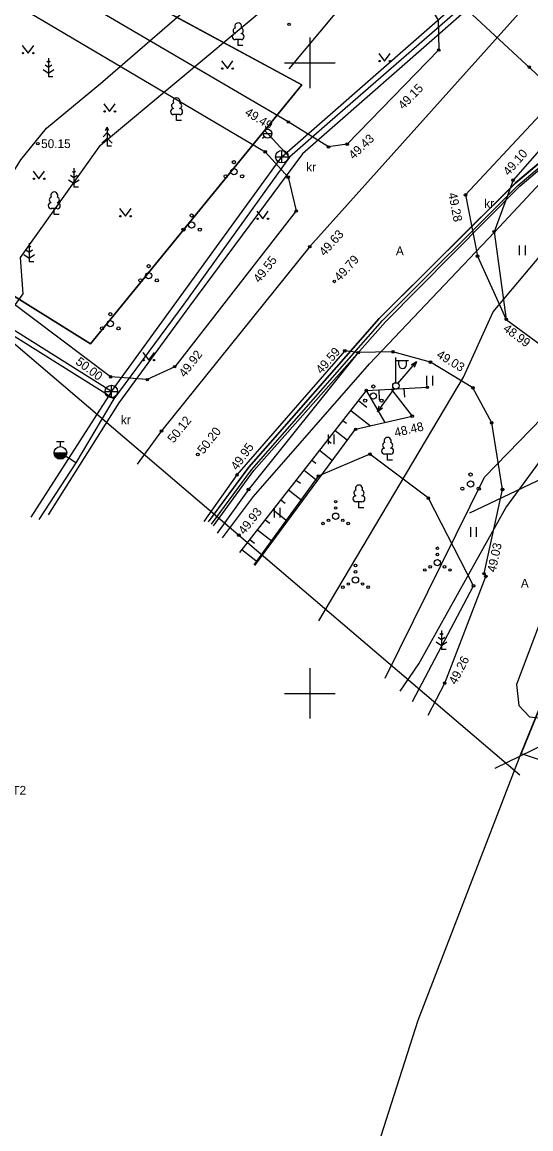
# Model space of a CAD drawing. Extents: x 637645 to 648158, y 6454302 to 6462517.
# Drawn here: x 641727.2 to 641767.5, y 6457765.5 to 6457853.2 of the extents above; entities that cross this region are included whole.
import ezdxf

# ---------------------------------------------------------------- set-up
doc = ezdxf.new("R2010")
doc.units = 0
for name, color, linetype in [('DTRASS', 7, 'Continuous'), ('HALJASTUS', 7, 'Continuous'), ('KKAEV', 7, 'Continuous'), ('KORGUS', 7, 'Continuous'), ('KPKAABEL', 7, 'Continuous'), ('KPOHULIIN', 7, 'Continuous'), ('KTRASS', 7, 'Continuous'), ('MPOHULIIN', 7, 'Continuous'), ('PIIR', 7, 'Continuous'), ('POST', 7, 'Continuous'), ('PUU', 7, 'Continuous'), ('RELJEEF', 7, 'Continuous'), ('SITRASS', 7, 'Continuous'), ('TEE', 7, 'Continuous'), ('VKAEV', 7, 'Continuous'), ('VORK', 7, 'Continuous'), ('VTRASS', 7, 'Continuous')]:
    doc.layers.add(name, color=color, linetype=linetype)

msp = doc.modelspace()

# ---------------------------------------------------------------- linework, layer by layer
at = {"layer": 'DTRASS'}
msp.add_lwpolyline([(641762.682, 6457814.306), (641779.641, 6457822.384), (641782.215, 6457821.625)], dxfattribs=at)
at = {"layer": 'HALJASTUS'}
for p, q in [((641748.371, 6457849.532), (641754.041, 6457856.348)), ((641727.199, 6457851.377), (641727.662, 6457850.77)), ((641727.662, 6457850.77), (641728.108, 6457851.377)), ((641755.464, 6457850.75), (641755.928, 6457850.143)), ((641755.928, 6457850.143), (641756.373, 6457850.75)), ((641742.997, 6457850.156), (641743.461, 6457849.55)), ((641743.461, 6457849.55), (641743.906, 6457850.156)), ((641733.663, 6457846.759), (641734.127, 6457846.153)), ((641734.127, 6457846.153), (641734.572, 6457846.759)), ((641728.057, 6457841.416), (641728.52, 6457840.81)), ((641728.52, 6457840.81), (641728.966, 6457841.416)), ((641734.917, 6457838.448), (641735.38, 6457837.841)), ((641735.38, 6457837.841), (641735.826, 6457838.448)), ((641745.801, 6457838.25), (641746.264, 6457837.643)), ((641746.264, 6457837.643), (641746.71, 6457838.25)), ((641766.606, 6457835.511), (641766.606, 6457834.75)), ((641767.062, 6457835.511), (641767.062, 6457834.75)), ((641736.764, 6457827.036), (641737.227, 6457826.43)), ((641737.227, 6457826.43), (641737.673, 6457827.036)), ((641759.258, 6457825.178), (641759.258, 6457824.417)), ((641759.714, 6457825.178), (641759.714, 6457824.417)), ((641751.451, 6457820.534), (641751.451, 6457819.773)), ((641751.906, 6457820.534), (641751.906, 6457819.773)), ((641747.165, 6457814.717), (641747.165, 6457813.956)), ((641747.62, 6457814.717), (641747.62, 6457813.956)), ((641762.728, 6457813.186), (641762.728, 6457812.425)), ((641763.183, 6457813.186), (641763.183, 6457812.425))]:
    msp.add_line(p, q, dxfattribs=at)
msp.add_lwpolyline([(641758.131, 6457799.351), (641762.973, 6457808.526), (641759.401, 6457815.477), (641754.766, 6457818.971), (641750.673, 6457817.231), (641745.57, 6457810.19)], dxfattribs=at)
for centre, radius in [((641727.261, 6457850.77), 0.055), ((641728.09, 6457850.77), 0.055), ((641755.527, 6457850.143), 0.055), ((641756.355, 6457850.143), 0.055), ((641743.06, 6457849.55), 0.055), ((641743.888, 6457849.55), 0.055), ((641733.726, 6457846.153), 0.055), ((641734.555, 6457846.153), 0.055), ((641728.119, 6457840.81), 0.055), ((641728.948, 6457840.81), 0.055), ((641734.979, 6457837.841), 0.055), ((641735.808, 6457837.841), 0.055), ((641745.863, 6457837.643), 0.055), ((641746.692, 6457837.643), 0.055), ((641736.826, 6457826.43), 0.055), ((641737.655, 6457826.43), 0.055), ((641752.047, 6457815.199), 0.1), ((641752.047, 6457814.699), 0.1), ((641752.047, 6457814.049), 0.25), ((641751.047, 6457813.474), 0.1), ((641751.482, 6457813.724), 0.1), ((641752.612, 6457813.724), 0.1), ((641753.047, 6457813.474), 0.1), ((641760.113, 6457811.508), 0.1), ((641760.113, 6457810.358), 0.25), ((641760.113, 6457811.008), 0.1), ((641753.619, 6457810.141), 0.1), ((641753.619, 6457809.641), 0.1), ((641759.113, 6457809.783), 0.1), ((641759.548, 6457810.033), 0.1), ((641760.678, 6457810.033), 0.1), ((641761.113, 6457809.783), 0.1), ((641753.054, 6457808.666), 0.1), ((641753.619, 6457808.991), 0.25), ((641754.184, 6457808.666), 0.1), ((641752.619, 6457808.416), 0.1), ((641754.619, 6457808.416), 0.1)]:
    msp.add_circle(centre, radius, dxfattribs=at)
at = {"layer": 'KKAEV'}
for p, q in [((641747.792, 6457842.062), (641747.792, 6457843.062)), ((641747.292, 6457842.562), (641748.292, 6457842.562)), ((641734.265, 6457823.439), (641734.265, 6457824.439)), ((641733.765, 6457823.939), (641734.765, 6457823.939))]:
    msp.add_line(p, q, dxfattribs=at)
for centre in [(641747.792, 6457842.562), (641734.265, 6457823.939)]:
    msp.add_circle(centre, 0.5, dxfattribs=at)
at = {"layer": 'KORGUS'}
for centre in [(641748.356, 6457853.058), (641760.223, 6457851.022), (641767.399, 6457849.666), (641748.292, 6457845.313), (641728.435, 6457843.594), (641746.466, 6457842.949), (641751.485, 6457843.329), (641752.962, 6457843.557), (641748.276, 6457840.935), (641766.113, 6457840.7), (641762.34, 6457839.53), (641748.924, 6457838.26), (641764.604, 6457836.607), (641749.994, 6457835.426), (641763.298, 6457834.674), (641751.944, 6457832.667), (641765.573, 6457829.657), (641752.776, 6457827.163), (641753.837, 6457827.02), (641756.593, 6457827.088), (641759.563, 6457826.262), (641739.287, 6457825.902), (641734.207, 6457825.103), (641737.112, 6457824.881), (641759.322, 6457824.272), (641754.481, 6457824.021), (641762.937, 6457824.23), (641758.116, 6457821.983), (641738.243, 6457820.81), (641753.635, 6457820.94), (641764.423, 6457821.454), (641741.124, 6457818.941), (641754.766, 6457818.971), (641744.225, 6457817.323), (641750.673, 6457817.231), (641745.139, 6457816.167), (641765.275, 6457816.17), (641759.401, 6457815.477), (641744.374, 6457812.548), (641763.817, 6457809.494), (641762.973, 6457808.526), (641763.955, 6457809.273), (641760.697, 6457800.806)]:
    msp.add_circle(centre, 0.1, dxfattribs=at)
at = {"layer": 'KPKAABEL'}
for points in [[(641785.007, 6457817.953), (641786.594, 6457822.327), (641785.906, 6457832.72), (641782.987, 6457836.047), (641778.935, 6457839.275), (641775.164, 6457842.821), (641771.605, 6457844.603), (641771.256, 6457844.636), (641766.302, 6457840.497), (641755.493, 6457829.722), (641745.164, 6457817.926), (641742.049, 6457813.724)], [(641790.981, 6457844.615), (641790.1, 6457843.06), (641784.47, 6457835.52), (641779.57, 6457827.82), (641778.62, 6457826.96), (641773.36, 6457818.4), (641769.78, 6457809.67), (641766.39, 6457800.7), (641766.58, 6457799.04), (641767.41, 6457798.13), (641771.5, 6457797.69), (641773.15, 6457797.67), (641778.16, 6457796.41)], [(641742.208, 6457813.411), (641745.378, 6457817.714), (641755.751, 6457829.573), (641766.495, 6457840.286), (641771.294, 6457844.342), (641775.069, 6457842.547), (641778.806, 6457839.109), (641782.905, 6457835.858), (641785.593, 6457832.554), (641786.264, 6457822.366), (641784.768, 6457818.041)], [(641742.357, 6457813.289), (641745.572, 6457817.667), (641755.99, 6457829.469), (641766.639, 6457840.223), (641771.209, 6457844.08), (641774.822, 6457842.365), (641778.747, 6457838.966), (641782.662, 6457835.644), (641785.34, 6457832.332), (641785.983, 6457822.448), (641784.512, 6457818.135)]]:
    msp.add_lwpolyline(points, dxfattribs=at)
at = {"layer": 'KPOHULIIN'}
msp.add_lwpolyline([(641712.538, 6457840.004), (641721.997, 6457831.637), (641766.664, 6457793.533)], dxfattribs=at)
at = {"layer": 'KTRASS'}
for q in [(641710.525, 6457838.837), (641727.892, 6457813.985)]:
    msp.add_line((641734.265, 6457823.939), q, dxfattribs=at)
for points in [[(641904.044, 6457960.115), (641895.988, 6457968.351), (641891.434, 6457973.081), (641890.283, 6457973.345), (641888.421, 6457972.954), (641885.585, 6457971.171), (641883.665, 6457969.963), (641874.072, 6457961.262), (641863.916, 6457951.987), (641853.573, 6457942.608), (641844.917, 6457934.067), (641834.495, 6457923.885), (641823.246, 6457912.891), (641814.327, 6457904.173), (641805.511, 6457895.724), (641796.083, 6457886.447), (641774.499, 6457866.263), (641762.024, 6457853.825), (641749.413, 6457842.799), (641740.457, 6457830.712), (641734.854, 6457823.049), (641729.247, 6457814.155)], [(641734.265, 6457823.939), (641747.792, 6457842.562), (641762.046, 6457855.079), (641773.995, 6457867.143), (641795.957, 6457887.652), (641822.26, 6457913.284), (641853.021, 6457943.236)]]:
    msp.add_lwpolyline(points, dxfattribs=at)
at = {"layer": 'MPOHULIIN'}
for p, q in [((641756.986, 6457824.575), (641758.449, 6457826.284)), ((641758.449, 6457826.284), (641758.041, 6457826.039)), ((641758.449, 6457826.284), (641758.268, 6457825.845)), ((641756.823, 6457824.385), (641756.823, 6457824.385)), ((641756.823, 6457824.385), (641756.823, 6457824.385)), ((641756.677, 6457824.182), (641755.367, 6457822.352)), ((641755.367, 6457822.352), (641755.51, 6457822.806)), ((641755.367, 6457822.352), (641755.752, 6457822.632))]:
    msp.add_line(p, q, dxfattribs=at)
at = {"layer": 'PIIR'}
msp.add_lwpolyline([(641753.54, 6457758.3), (641758.58, 6457774.07), (641766.76, 6457795.25), (641780.68, 6457829.47), (641823.71, 6457867.31), (641916.12, 6457979.07), (641897.39, 6457992.37), (641844.56, 6457941.79), (641838.42, 6457948.61), (641773.52, 6457897.67), (641745.11, 6457873.15), (641732.42, 6457857.43), (641749.37, 6457848.25), (641732.6, 6457827.71), (641701.62, 6457847.06), (641698.64, 6457841.85), (641718.73, 6457829.27), (641710.55, 6457814.91), (641660.88, 6457728)], dxfattribs=at)
for points in [[(641823.71, 6457867.28), (641780.69, 6457829.44), (641766.77, 6457795.23), (641815.59, 6457778.92), (641823.04, 6457799.68), (641852.77, 6457788.44), (641856.69, 6457800.02), (641902.49, 6457783.72), (641920.95, 6457833.33)], [(641749.37, 6457848.25), (641716.06, 6457866.29), (641701.62, 6457847.06), (641732.6, 6457827.71)]]:
    msp.add_lwpolyline(points, close=True, dxfattribs=at)
at = {"layer": 'POST'}
for p, q in [((641756.823, 6457824.635), (641756.823, 6457826.635)), ((641756.823, 6457826.385), (641757.823, 6457826.385)), ((641757.05, 6457826.064), (641757.05, 6457826.385)), ((641757.662, 6457826.064), (641757.662, 6457826.385)), ((641756.823, 6457824.385), (641756.823, 6457824.385))]:
    msp.add_line(p, q, dxfattribs=at)
msp.add_circle((641756.823, 6457824.385), 0.25, dxfattribs=at)
msp.add_arc((641757.356, 6457826.064), 0.306, 180, 0, dxfattribs=at)
at = {"layer": 'PUU'}
for p, q in [((641744.56, 6457851.847), (641744.08, 6457851.847)), ((641744.32, 6457851.372), (641744.32, 6457851.847)), ((641744.7, 6457851.372), (641744.32, 6457851.372)), ((641729.277, 6457850.036), (641729.153, 6457850.119)), ((641729.277, 6457850.386), (641729.277, 6457848.886)), ((641729.401, 6457850.119), (641729.277, 6457850.036)), ((641728.853, 6457849.475), (641729.277, 6457849.193)), ((641729.277, 6457849.636), (641729.01, 6457849.814)), ((641729.544, 6457849.814), (641729.277, 6457849.636)), ((641729.277, 6457849.193), (641729.701, 6457849.475)), ((641729.637, 6457848.886), (641729.277, 6457848.886)), ((641739.678, 6457845.895), (641739.198, 6457845.895)), ((641739.438, 6457845.42), (641739.438, 6457845.895)), ((641733.921, 6457844.889), (641733.771, 6457844.639)), ((641734.071, 6457844.639), (641733.921, 6457844.889)), ((641733.921, 6457844.889), (641733.921, 6457843.389)), ((641739.818, 6457845.42), (641739.438, 6457845.42)), ((641733.921, 6457844.039), (641733.521, 6457843.639)), ((641733.921, 6457844.489), (641733.621, 6457844.139)), ((641734.221, 6457844.139), (641733.921, 6457844.489)), ((641734.321, 6457843.639), (641733.921, 6457844.039)), ((641734.281, 6457843.389), (641733.921, 6457843.389)), ((641731.295, 6457840.893), (641731.028, 6457841.071)), ((641731.295, 6457841.293), (641731.171, 6457841.376)), ((641731.295, 6457841.643), (641731.295, 6457840.143)), ((641731.419, 6457841.376), (641731.295, 6457841.293)), ((641731.562, 6457841.071), (641731.295, 6457840.893)), ((641730.871, 6457840.732), (641731.295, 6457840.45)), ((641731.295, 6457840.45), (641731.719, 6457840.732)), ((641731.655, 6457840.143), (641731.295, 6457840.143)), ((641729.98, 6457838.439), (641729.5, 6457838.439)), ((641729.74, 6457837.964), (641729.74, 6457838.439)), ((641730.12, 6457837.964), (641729.74, 6457837.964)), ((641727.75, 6457834.959), (641727.483, 6457835.137)), ((641727.75, 6457835.359), (641727.626, 6457835.442)), ((641727.75, 6457835.709), (641727.75, 6457834.209)), ((641727.874, 6457835.442), (641727.75, 6457835.359)), ((641728.017, 6457835.137), (641727.75, 6457834.959)), ((641727.326, 6457834.798), (641727.75, 6457834.516)), ((641727.75, 6457834.516), (641728.174, 6457834.798)), ((641728.11, 6457834.209), (641727.75, 6457834.209)), ((641756.411, 6457818.973), (641755.931, 6457818.973)), ((641756.171, 6457818.498), (641756.171, 6457818.973)), ((641756.551, 6457818.498), (641756.171, 6457818.498)), ((641754.133, 6457815.192), (641753.653, 6457815.192)), ((641753.893, 6457814.717), (641753.893, 6457815.192)), ((641754.273, 6457814.717), (641753.893, 6457814.717)), ((641760.443, 6457804.24), (641760.176, 6457804.418)), ((641760.443, 6457804.64), (641760.319, 6457804.723)), ((641760.443, 6457804.99), (641760.443, 6457803.49)), ((641760.567, 6457804.723), (641760.443, 6457804.64)), ((641760.71, 6457804.418), (641760.443, 6457804.24)), ((641760.019, 6457804.079), (641760.443, 6457803.797)), ((641760.443, 6457803.797), (641760.867, 6457804.079)), ((641760.803, 6457803.49), (641760.443, 6457803.49))]:
    msp.add_line(p, q, dxfattribs=at)
for centre, radius in [((641743.981, 6457842.128), 0.125), ((641743.331, 6457841.003), 0.125), ((641743.981, 6457841.378), 0.25), ((641744.631, 6457841.003), 0.125), ((641740.632, 6457837.899), 0.125), ((641739.982, 6457836.774), 0.125), ((641740.632, 6457837.149), 0.25), ((641741.282, 6457836.774), 0.125), ((641737.22, 6457833.128), 0.25), ((641737.22, 6457833.878), 0.125), ((641736.57, 6457832.753), 0.125), ((641737.87, 6457832.753), 0.125), ((641734.178, 6457830.07), 0.125), ((641733.528, 6457828.945), 0.125), ((641734.178, 6457829.32), 0.25), ((641734.828, 6457828.945), 0.125), ((641755.036, 6457824.338), 0.125), ((641755.036, 6457823.588), 0.25), ((641754.386, 6457823.213), 0.125), ((641755.686, 6457823.213), 0.125), ((641762.745, 6457817.351), 0.125), ((641762.745, 6457816.601), 0.25), ((641762.095, 6457816.226), 0.125), ((641763.395, 6457816.226), 0.125)]:
    msp.add_circle(centre, radius, dxfattribs=at)
for centre, radius, start, end in [((641744.15, 6457852.545), 0.233, 109.02174, 253.14154), ((641744.32, 6457852.892), 0.277, 332.5799, 207.4201), ((641744.49, 6457852.545), 0.233, 286.85082, 70.98591), ((641744.083, 6457852.084), 0.238, 90.0016, 269.3953), ((641744.557, 6457852.084), 0.238, 270.6047, 89.9984), ((641739.438, 6457846.94), 0.277, 332.5799, 207.4201), ((641739.201, 6457846.132), 0.238, 90.0016, 269.3953), ((641739.268, 6457846.593), 0.233, 109.02174, 253.14154), ((641739.608, 6457846.593), 0.233, 286.85082, 70.98591), ((641739.675, 6457846.132), 0.238, 270.6047, 89.9984), ((641729.57, 6457839.137), 0.233, 109.02174, 253.14154), ((641729.74, 6457839.484), 0.277, 332.5799, 207.4201), ((641729.91, 6457839.137), 0.233, 286.85082, 70.98591), ((641729.503, 6457838.676), 0.238, 90.0016, 269.3953), ((641729.977, 6457838.676), 0.238, 270.6047, 89.9984), ((641756.171, 6457820.018), 0.277, 332.5799, 207.4201), ((641755.934, 6457819.21), 0.238, 90.0016, 269.3953), ((641756.001, 6457819.671), 0.233, 109.02174, 253.14154), ((641756.341, 6457819.671), 0.233, 286.85082, 70.98591), ((641756.408, 6457819.21), 0.238, 270.6047, 89.9984), ((641753.893, 6457816.237), 0.277, 332.5799, 207.4201), ((641753.656, 6457815.429), 0.238, 90.0016, 269.3953), ((641753.723, 6457815.89), 0.233, 109.02174, 253.14154), ((641754.063, 6457815.89), 0.233, 286.85082, 70.98591), ((641754.13, 6457815.429), 0.238, 270.6047, 89.9984)]:
    msp.add_arc(centre, radius, start, end, dxfattribs=at)
at = {"layer": 'RELJEEF'}
for p, q in [((641754.471, 6457824.008), (641755.959, 6457821.481)), ((641755.464, 6457824.072), (641755.505, 6457823.27)), ((641756.462, 6457824.124), (641758.116, 6457821.983)), ((641757.461, 6457824.176), (641757.497, 6457823.48)), ((641753.855, 6457823.22), (641754.515, 6457822.705)), ((641753.24, 6457822.432), (641754.802, 6457821.212)), ((641752.624, 6457821.644), (641752.915, 6457821.417)), ((641751.393, 6457820.068), (641751.696, 6457819.831)), ((641752.008, 6457820.856), (641753, 6457820.082)), ((641750.777, 6457819.28), (641751.81, 6457818.473)), ((641750.161, 6457818.492), (641750.478, 6457818.245)), ((641749.546, 6457817.704), (641750.621, 6457816.864)), ((641748.93, 6457816.916), (641749.259, 6457816.66)), ((641748.314, 6457816.128), (641749.431, 6457815.256)), ((641747.699, 6457815.34), (641748.04, 6457815.074)), ((641747.083, 6457814.552), (641748.241, 6457813.647)), ((641745.851, 6457812.976), (641747.052, 6457812.039)), ((641746.467, 6457813.764), (641746.821, 6457813.488)), ((641745.236, 6457812.188), (641745.602, 6457811.902)), ((641744.62, 6457811.4), (641745.862, 6457810.43))]:
    msp.add_line(p, q, dxfattribs=at)
for points in [[(641744.438, 6457811.167), (641754.481, 6457824.021), (641759.322, 6457824.272)], [(641745.64, 6457810.13), (641753.635, 6457820.94), (641758.116, 6457821.983)]]:
    msp.add_lwpolyline(points, dxfattribs=at)
at = {"layer": 'SITRASS'}
for points in [[(641720.665, 6457831.955), (641727.078, 6457842.307), (641729.131, 6457844.812), (641733.4, 6457848.355), (641747.673, 6457860.726), (641753.951, 6457865.556), (641773.85, 6457880.229), (641782.775, 6457887.071), (641791.845, 6457894.568), (641802.713, 6457902.616), (641811.857, 6457909.92), (641821.843, 6457927.385), (641865.692, 6457970.798), (641873.471, 6457978.239), (641887.119, 6457990.197), (641901.444, 6458002.155), (641911.449, 6458009.555), (641922.295, 6458019.67), (641923.773, 6458020.878), (641938.703, 6458033.271)], [(641724.807, 6457828.296), (641727.261, 6457831.684), (641727.072, 6457834.556), (641733.413, 6457843.484), (641745.818, 6457853.84), (641751.902, 6457859.089), (641769.706, 6457867.561), (641786.306, 6457880.536), (641796.575, 6457889.566), (641839.93, 6457932.005), (641866.313, 6457956.684), (641882.193, 6457973.692), (641900.944, 6457993.143), (641909.533, 6458001.442), (641926.019, 6458016.927), (641939.277, 6458028.954)], [(641743.087, 6457812.333), (641745.524, 6457815.608), (641754.733, 6457826.124), (641764.63, 6457836.576), (641784.153, 6457857.523)], [(641750.716, 6457805.75), (641762.183, 6457825.077), (641764.528, 6457830.264), (641771.373, 6457838.409), (641774.983, 6457839.87), (641785.467, 6457850.709)], [(641757.164, 6457800.185), (641758.633, 6457802.332), (641765.542, 6457814.716), (641789.247, 6457847.018)], [(641741.955, 6457813.596), (641745.164, 6457817.926), (641755.493, 6457829.722), (641766.321, 6457840.5), (641771.256, 6457844.636), (641771.605, 6457844.603), (641775.164, 6457842.821), (641778.935, 6457839.275), (641782.987, 6457836.047), (641785.906, 6457832.72), (641786.83, 6457822.16), (641785.242, 6457817.866)]]:
    msp.add_lwpolyline(points, dxfattribs=at)
at = {"layer": 'TEE'}
for points in [[(641748.292, 6457845.313), (641728.017, 6457857.212)], [(641758.756, 6457855.76), (641760.189, 6457853.394), (641760.223, 6457851.022), (641752.962, 6457843.557), (641751.485, 6457843.329), (641748.292, 6457845.313)], [(641726.045, 6457855.019), (641746.466, 6457842.949)], [(641766.99, 6457854.379), (641749.994, 6457835.426), (641738.243, 6457820.81), (641736.311, 6457818.181)], [(641775.112, 6457851.436), (641771.405, 6457846.733), (641766.113, 6457840.7), (641764.604, 6457836.607), (641765.573, 6457829.657)], [(641770.122, 6457847.852), (641762.34, 6457839.53), (641763.298, 6457834.674), (641765.573, 6457829.657), (641777.058, 6457821.225)], [(641746.466, 6457842.949), (641748.276, 6457840.935), (641748.924, 6457838.26), (641739.287, 6457825.902), (641737.112, 6457824.881), (641734.207, 6457825.103), (641726.048, 6457831.242)], [(641763.817, 6457809.494), (641765.275, 6457816.17), (641764.423, 6457821.454), (641762.937, 6457824.23), (641759.563, 6457826.262), (641756.593, 6457827.088), (641753.837, 6457827.02), (641752.776, 6457827.163), (641744.225, 6457817.323), (641741.584, 6457813.63)], [(641753.837, 6457827.02), (641745.139, 6457816.167)], [(641745.139, 6457816.167), (641742.657, 6457812.705)], [(641763.817, 6457809.494), (641763.955, 6457809.273)], [(641760.697, 6457800.806), (641763.955, 6457809.273)], [(641759.388, 6457798.266), (641760.697, 6457800.806)], [(641764.704, 6457794.054), (641773.664, 6457798.42)]]:
    msp.add_lwpolyline(points, dxfattribs=at)
at = {"layer": 'VKAEV'}
for p, q in [((641746.401, 6457844.144), (641746.261, 6457844.004)), ((641746.298, 6457844.391), (641746.998, 6457844.391)), ((641746.895, 6457844.144), (641747.035, 6457844.004)), ((641729.926, 6457819.971), (641730.526, 6457819.971)), ((641730.226, 6457819.571), (641730.226, 6457819.971)), ((641729.726, 6457819.071), (641730.726, 6457819.071))]:
    msp.add_line(p, q, dxfattribs=at)
for centre, radius in [((641746.648, 6457844.391), 0.35), ((641730.226, 6457819.071), 0.5)]:
    msp.add_circle(centre, radius, dxfattribs=at)
for radius in [0.475, 0.45, 0.425, 0.4, 0.375, 0.35, 0.325, 0.3, 0.275, 0.25, 0.225, 0.2, 0.175, 0.15, 0.125, 0.1, 0.075, 0.05]:
    msp.add_arc((641730.226, 6457819.071), radius, 180, 0, dxfattribs=at)
at = {"layer": 'VORK'}
for p, q in [((641750, 6457852), (641750, 6457848)), ((641748, 6457850), (641752, 6457850)), ((641750, 6457802), (641750, 6457798)), ((641748, 6457800), (641752, 6457800))]:
    msp.add_line(p, q, dxfattribs=at)
at = {"layer": 'VTRASS'}
msp.add_line((641731.453, 6457818.294), (641730.226, 6457819.071), dxfattribs=at)
for points in [[(641784.348, 6457833.942), (641762.146, 6457854.511), (641740.514, 6457870.748)], [(641762.146, 6457854.511), (641762.104, 6457854.469), (641751.576, 6457845.325), (641748.389, 6457842.516), (641746.376, 6457844.684)], [(641755.987, 6457801.201), (641763.86, 6457817.14), (641781.259, 6457835.066), (641790.043, 6457846.139)], [(641748.389, 6457842.516), (641740.023, 6457830.877), (641734.457, 6457823.366), (641709.822, 6457838.793)], [(641734.457, 6457823.366), (641731.453, 6457818.294), (641728.507, 6457813.782)]]:
    msp.add_lwpolyline(points, dxfattribs=at)

# ---------------------------------------------------------------- texts
at = {"layer": 'KORGUS'}
for s, rotation, p in [(' 49.15', 45.79367, (641757.237, 6457846.068)), (' 49.49', 328.14487, (641744.566, 6457846.041)), (' 49.43', 43.53122, (641753.283, 6457842.121)), (' 49.10', 48.74355, (641765.599, 6457840.815)), (' 49.28', 281.1601, (641760.92, 6457839.896)), (' 49.63', 48.11601, (641751.003, 6457834.434)), (' 49.55', 52.05223, (641745.839, 6457832.294)), (' 49.79', 47.72379, (641752.203, 6457832.432)), (' 48.99', 323.71578, (641765.055, 6457828.952)), (' 49.92', 52.49642, (641739.941, 6457824.805)), (' 49.59', 49.00923, (641750.754, 6457825.09)), (' 49.03', 328.94144, (641759.772, 6457826.814)), (' 50.00', 323.04144, (641731.161, 6457826.327)), (' 50.12', 51.20135, (641739.027, 6457819.598)), (' 50.20', 51.75182, (641741.399, 6457818.724)), (' 48.48', 13.10289, (641756.541, 6457820.269)), (' 49.95', 54.43253, (641744.083, 6457817.425)), (' 49.93', 52.02805, (641744.65, 6457812.333)), (' 49.03', 77.68037, (641764.672, 6457809.307)), (' 49.26', 62.72947, (641761.475, 6457800.405))]:
    msp.add_text(s, height=0.7, rotation=rotation, dxfattribs=at).set_placement(p)
msp.add_text(' 50.15', height=0.7, dxfattribs=at).set_placement((641728.435, 6457843.244))
at = {"layer": 'PIIR'}
msp.add_text('Tartu maantee T2 ', height=0.7, dxfattribs=at).set_placement((641720.065, 6457791.961))
at = {"layer": 'TEE'}
for s, p in [('kr', (641749.718, 6457841.391)), ('kr', (641763.832, 6457838.502)), ('A', (641756.826, 6457834.741)), ('kr', (641735.019, 6457821.34)), ('A', (641766.732, 6457808.378))]:
    msp.add_text(s, height=0.7, dxfattribs=at).set_placement(p)

doc.saveas('drawing.dxf')
